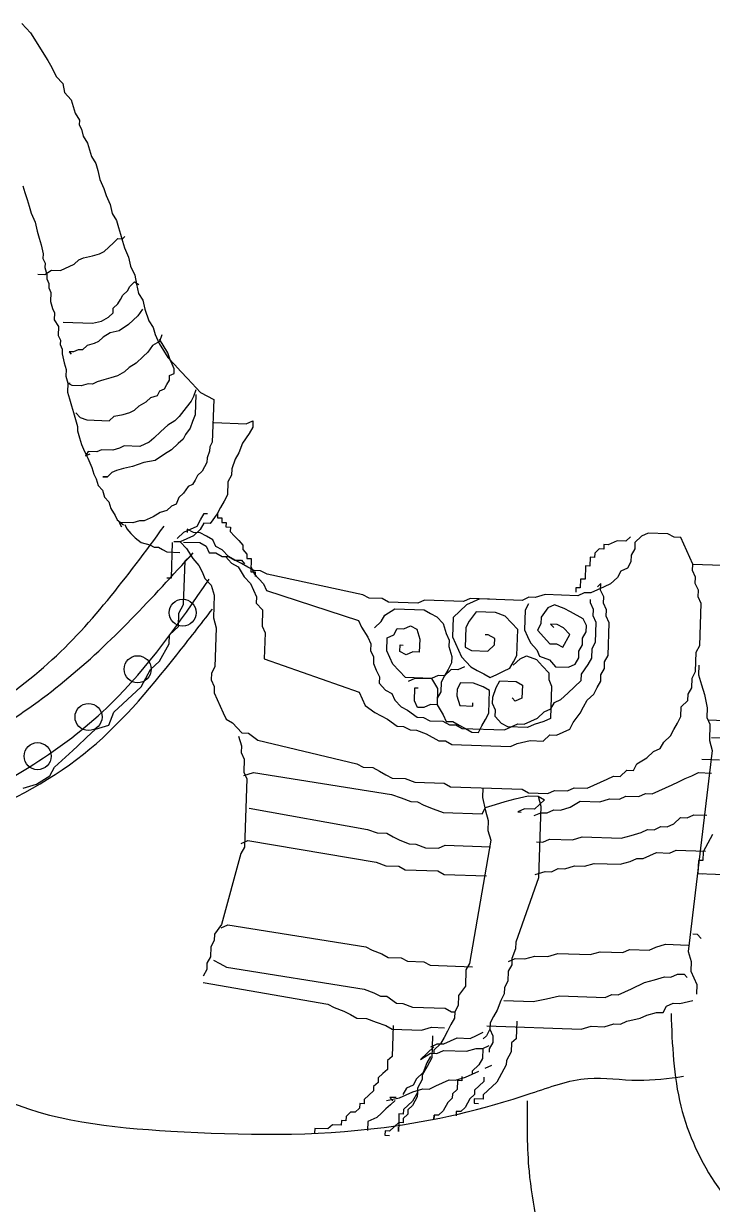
# Model space of a CAD drawing. Header units: millimetres. Extents: x 71641 to 191108, y -23091 to 29972.
# Drawn here: x 158778.3 to 158859.8, y -13162 to -13022.2 of the extents above; entities that cross this region are included whole.
import ezdxf

# ---------------------------------------------------------------- set-up
doc = ezdxf.new("R2010")
doc.units = ezdxf.units.MM

msp = doc.modelspace()

# ---------------------------------------------------------------- linework, layer by layer
at = {"color": 8}
for p, q in [((158778.07, -13022.23), (158778.58, -13022.78)), ((158778.58, -13022.78), (158779.1, -13023.33)), ((158779.1, -13023.33), (158781.12, -13026.6)), ((158781.12, -13026.6), (158781.62, -13027.42)), ((158781.62, -13027.42), (158782.12, -13028.5)), ((158782.12, -13028.5), (158782.89, -13029.33)), ((158782.89, -13029.33), (158783.11, -13030.4)), ((158783.11, -13030.4), (158783.89, -13031.23)), ((158783.89, -13031.23), (158784.12, -13032.03)), ((158784.12, -13032.03), (158784.36, -13032.84)), ((158784.36, -13032.84), (158784.87, -13033.66)), ((158784.87, -13033.66), (158784.85, -13034.19)), ((158784.85, -13034.19), (158785.1, -13034.73)), ((158785.1, -13034.73), (158785.33, -13035.54)), ((158785.33, -13035.54), (158785.84, -13036.36)), ((158785.84, -13036.36), (158786.08, -13037.17)), ((158786.08, -13037.17), (158786.31, -13037.97)), ((158786.31, -13037.97), (158786.82, -13038.79)), ((158786.82, -13038.79), (158787.06, -13039.6)), ((158787.06, -13039.6), (158787.29, -13040.67)), ((158787.29, -13040.67), (158787.78, -13041.75)), ((158778.19, -13041.42), (158778.43, -13042.22)), ((158778.43, -13042.22), (158778.67, -13043.03)), ((158787.78, -13041.75), (158788.02, -13042.56)), ((158788.02, -13042.56), (158788.51, -13043.65)), ((158778.67, -13043.03), (158778.91, -13043.84)), ((158778.91, -13043.84), (158779.15, -13044.65)), ((158788.51, -13043.65), (158788.74, -13044.72)), ((158779.15, -13044.65), (158779.64, -13045.73)), ((158788.74, -13044.72), (158789.25, -13045.54)), ((158779.64, -13045.73), (158779.87, -13046.8)), ((158789.25, -13045.54), (158789.49, -13046.34)), ((158789.49, -13046.34), (158789.72, -13047.15)), ((158779.87, -13046.8), (158780.11, -13047.61)), ((158780.11, -13047.61), (158780.35, -13048.42)), ((158787.79, -13049.21), (158788.89, -13048.19)), ((158788.89, -13048.19), (158789.44, -13047.67)), ((158789.44, -13047.67), (158789.97, -13047.69)), ((158789.72, -13047.15), (158789.96, -13047.96)), ((158789.96, -13047.96), (158790.2, -13048.77)), ((158789.97, -13047.69), (158790.25, -13047.44)), ((158780.35, -13048.42), (158780.58, -13049.49)), ((158780.58, -13049.49), (158780.56, -13050.03)), ((158786.43, -13049.7), (158787.24, -13049.46)), ((158787.24, -13049.46), (158787.79, -13049.21)), ((158790.2, -13048.77), (158790.7, -13049.85)), ((158780.56, -13050.03), (158780.81, -13050.57)), ((158780.81, -13050.57), (158780.79, -13051.1)), ((158782.64, -13051.43), (158784.27, -13050.69)), ((158784.27, -13050.69), (158784.82, -13050.18)), ((158784.82, -13050.18), (158785.36, -13049.93)), ((158785.36, -13049.93), (158786.43, -13049.7)), ((158790.7, -13049.85), (158790.92, -13050.92)), ((158790.92, -13050.92), (158791.42, -13052.01)), ((158779.96, -13051.87), (158780.76, -13051.9)), ((158780.76, -13051.9), (158781.58, -13051.39)), ((158780.79, -13051.1), (158781.02, -13051.91)), ((158781.02, -13051.91), (158781.01, -13052.44)), ((158781.58, -13051.39), (158782.64, -13051.43)), ((158791.42, -13052.01), (158791.65, -13053.08)), ((158781.01, -13052.44), (158781.25, -13052.98)), ((158781.25, -13052.98), (158781.24, -13053.51)), ((158781.24, -13053.51), (158781.48, -13054.05)), ((158790.55, -13053.84), (158790.84, -13053.32)), ((158790.84, -13053.32), (158791.39, -13052.8)), ((158791.39, -13052.8), (158791.91, -13053.09)), ((158791.65, -13053.08), (158791.88, -13054.15)), ((158781.48, -13054.05), (158781.45, -13055.12)), ((158781.45, -13055.12), (158781.68, -13055.93)), ((158789.43, -13055.4), (158789.72, -13054.88)), ((158789.72, -13054.88), (158790, -13054.35)), ((158790, -13054.35), (158790.55, -13053.84)), ((158791.88, -13054.15), (158792.38, -13054.97)), ((158792.38, -13054.97), (158792.61, -13056.04)), ((158781.68, -13055.93), (158781.93, -13056.47)), ((158781.93, -13056.47), (158781.9, -13057.27)), ((158788.31, -13056.96), (158788.86, -13056.45)), ((158788.86, -13056.45), (158788.88, -13055.91)), ((158788.88, -13055.91), (158789.43, -13055.4)), ((158792.34, -13056.04), (158791.78, -13056.81)), ((158792.61, -13056.04), (158793.1, -13057.39)), ((158781.9, -13057.27), (158782.41, -13058.08)), ((158782.96, -13057.57), (158786.42, -13057.69)), ((158786.42, -13057.69), (158787.49, -13057.46)), ((158787.49, -13057.46), (158788.31, -13056.96)), ((158790.68, -13057.84), (158789.59, -13058.6)), ((158791.78, -13056.81), (158790.68, -13057.84)), ((158793.1, -13057.39), (158793.6, -13058.21)), ((158782.41, -13058.08), (158782.37, -13059.15)), ((158782.37, -13059.15), (158782.62, -13059.69)), ((158787.7, -13059.34), (158787.14, -13059.85)), ((158788.51, -13058.83), (158787.7, -13059.34)), ((158789.59, -13058.6), (158788.51, -13058.83)), ((158793.6, -13058.21), (158793.84, -13059.02)), ((158793.84, -13059.02), (158794.33, -13060.1)), ((158794.64, -13059.05), (158794.34, -13059.84)), ((158782.62, -13059.69), (158782.6, -13060.22)), ((158782.6, -13060.22), (158782.85, -13060.76)), ((158782.85, -13060.76), (158782.83, -13061.3)), ((158785.79, -13060.33), (158785.24, -13060.85)), ((158786.6, -13060.1), (158785.79, -13060.33)), ((158787.14, -13059.85), (158786.6, -13060.1)), ((158793.53, -13060.34), (158792.96, -13061.12)), ((158794.34, -13059.84), (158793.53, -13060.34)), ((158794.33, -13060.1), (158794.84, -13060.92)), ((158795.36, -13061.2), (158794.35, -13059.57)), ((158782.83, -13061.3), (158783.06, -13062.37)), ((158784.17, -13061.08), (158783.64, -13061.06)), ((158783.64, -13061.06), (158783.89, -13061.33)), ((158784.71, -13060.83), (158784.17, -13061.08)), ((158785.24, -13060.85), (158784.71, -13060.83)), ((158792.41, -13061.63), (158791.59, -13062.4)), ((158792.96, -13061.12), (158792.41, -13061.63)), ((158794.84, -13060.92), (158795.34, -13061.74)), ((158795.34, -13061.74), (158796.11, -13062.56)), ((158795.6, -13062.01), (158795.36, -13061.2)), ((158795.85, -13062.55), (158795.6, -13062.01)), ((158783.06, -13062.37), (158783.29, -13063.18)), ((158783.29, -13063.18), (158783.27, -13063.97)), ((158790.22, -13063.42), (158789.4, -13063.92)), ((158790.77, -13062.91), (158790.22, -13063.42)), ((158791.59, -13062.4), (158790.77, -13062.91)), ((158796.09, -13063.09), (158795.85, -13062.55)), ((158796.08, -13063.63), (158796.09, -13063.09)), ((158796.11, -13062.56), (158796.88, -13063.39)), ((158796.88, -13063.39), (158797.65, -13064.21)), ((158783.27, -13063.97), (158783.5, -13064.78)), ((158783.5, -13064.78), (158783.47, -13065.85)), ((158784.03, -13065.07), (158783.5, -13064.78)), ((158783.5, -13064.78), (158783.77, -13064.79)), ((158785.9, -13064.87), (158785.09, -13065.1)), ((158786.43, -13064.89), (158785.9, -13064.87)), ((158786.98, -13064.64), (158786.43, -13064.89)), ((158787.78, -13064.4), (158786.98, -13064.64)), ((158788.59, -13064.16), (158787.78, -13064.4)), ((158789.4, -13063.92), (158788.59, -13064.16)), ((158794.95, -13065.45), (158795.23, -13064.93)), ((158795.23, -13064.93), (158795.52, -13064.41)), ((158795.52, -13064.41), (158795.53, -13063.87)), ((158795.53, -13063.87), (158796.08, -13063.63)), ((158797.65, -13064.21), (158798.17, -13064.77)), ((158798.17, -13064.77), (158798.68, -13065.32)), ((158783.47, -13065.85), (158783.71, -13066.65)), ((158785.09, -13065.1), (158784.03, -13065.07)), ((158793.31, -13066.46), (158794.12, -13066.22)), ((158794.12, -13066.22), (158794.4, -13065.7)), ((158794.4, -13065.7), (158794.95, -13065.45)), ((158798.67, -13065.58), (158798.38, -13066.37)), ((158798.65, -13066.12), (158798.57, -13068.51)), ((158798.68, -13065.32), (158799.2, -13065.87)), ((158799.2, -13065.87), (158800.77, -13066.72)), ((158783.71, -13066.65), (158783.94, -13067.46)), ((158783.94, -13067.46), (158784.18, -13068.27)), ((158791.39, -13067.99), (158791.94, -13067.48)), ((158791.94, -13067.48), (158792.76, -13066.97)), ((158792.76, -13066.97), (158793.31, -13066.46)), ((158797.53, -13067.67), (158796.7, -13068.71)), ((158798.09, -13066.89), (158797.53, -13067.67)), ((158798.38, -13066.37), (158798.09, -13066.89)), ((158800.77, -13066.72), (158800.59, -13071.78)), ((158784.18, -13068.27), (158784.42, -13069.08)), ((158784.42, -13069.08), (158784.66, -13069.89)), ((158784.45, -13068.28), (158784.96, -13068.83)), ((158784.96, -13068.83), (158785.75, -13069.12)), ((158785.75, -13069.12), (158788.41, -13069.22)), ((158788.41, -13069.22), (158788.97, -13068.7)), ((158788.97, -13068.7), (158790.04, -13068.48)), ((158790.04, -13068.48), (158790.85, -13068.24)), ((158790.85, -13068.24), (158791.39, -13067.99)), ((158796.7, -13068.71), (158796.15, -13069.22)), ((158798.57, -13068.51), (158798.28, -13069.3)), ((158784.66, -13069.89), (158784.64, -13070.42)), ((158784.64, -13070.42), (158784.88, -13071.23)), ((158794.5, -13070.5), (158793.67, -13071.27)), ((158795.33, -13069.73), (158794.5, -13070.5)), ((158796.15, -13069.22), (158795.33, -13069.73)), ((158797.98, -13070.09), (158797.42, -13070.87)), ((158798.28, -13069.3), (158797.98, -13070.09)), ((158800.78, -13069.44), (158804.63, -13069.58)), ((158804.63, -13069.58), (158805.42, -13069.22)), ((158805.39, -13069.99), (158804.98, -13070.75)), ((158805.42, -13069.22), (158805.39, -13069.99)), ((158784.88, -13071.23), (158785.12, -13072.03)), ((158793.12, -13071.78), (158792.04, -13072.28)), ((158793.67, -13071.27), (158793.12, -13071.78)), ((158796.58, -13071.9), (158795.76, -13072.67)), ((158797.14, -13071.39), (158796.58, -13071.9)), ((158797.42, -13070.87), (158797.14, -13071.39)), ((158800.59, -13071.78), (158800.3, -13072.3)), ((158804.17, -13071.88), (158803.74, -13073.02)), ((158804.98, -13070.75), (158804.17, -13071.88)), ((158785.12, -13072.03), (158785.36, -13072.57)), ((158785.36, -13072.57), (158785.61, -13073.12)), ((158785.89, -13072.86), (158785.6, -13073.38)), ((158785.6, -13073.38), (158786.14, -13073.13)), ((158785.61, -13073.12), (158785.86, -13073.66)), ((158786.95, -13072.9), (158785.89, -13072.86)), ((158787.49, -13072.65), (158786.95, -13072.9)), ((158788.82, -13072.7), (158787.49, -13072.65)), ((158789.63, -13072.46), (158788.82, -13072.7)), ((158790.18, -13072.21), (158789.63, -13072.46)), ((158792.04, -13072.28), (158790.18, -13072.21)), ((158794.94, -13073.18), (158793.85, -13073.94)), ((158795.76, -13072.67), (158794.94, -13073.18)), ((158800.28, -13072.83), (158799.99, -13073.62)), ((158800.3, -13072.3), (158800.28, -13072.83)), ((158803.74, -13073.02), (158803.33, -13073.77)), ((158785.86, -13073.66), (158786.11, -13074.2)), ((158786.11, -13074.2), (158786.35, -13074.74)), ((158791.16, -13074.64), (158790.08, -13074.87)), ((158792.51, -13074.16), (158791.16, -13074.64)), ((158793.85, -13073.94), (158792.51, -13074.16)), ((158799.69, -13074.68), (158799.4, -13075.2)), ((158799.97, -13074.15), (158799.69, -13074.68)), ((158799.99, -13073.62), (158799.97, -13074.15)), ((158803.33, -13073.77), (158802.9, -13074.91)), ((158786.35, -13074.74), (158786.59, -13075.55)), ((158786.59, -13075.55), (158786.84, -13076.09)), ((158786.84, -13076.09), (158787.08, -13076.9)), ((158788.18, -13075.87), (158787.65, -13075.85)), ((158787.65, -13075.85), (158788.18, -13075.87)), ((158788.73, -13075.36), (158788.18, -13075.87)), ((158789.27, -13075.11), (158788.73, -13075.36)), ((158790.08, -13074.87), (158789.27, -13075.11)), ((158798.85, -13075.71), (158798.56, -13076.24)), ((158799.4, -13075.2), (158798.85, -13075.71)), ((158802.87, -13075.68), (158802.46, -13076.44)), ((158802.9, -13074.91), (158802.87, -13075.68)), ((158787.08, -13076.9), (158787.59, -13077.45)), ((158787.59, -13077.45), (158787.83, -13078.26)), ((158797.74, -13077.01), (158797.18, -13077.79)), ((158798.28, -13076.76), (158797.74, -13077.01)), ((158798.56, -13076.24), (158798.28, -13076.76)), ((158802.46, -13076.44), (158802.41, -13077.98)), ((158787.83, -13078.26), (158788.34, -13078.81)), ((158788.34, -13078.81), (158788.58, -13079.61)), ((158796.63, -13078.3), (158796.33, -13079.09)), ((158797.18, -13077.79), (158796.63, -13078.3)), ((158802, -13078.74), (158801.58, -13079.49)), ((158802.41, -13077.98), (158802, -13078.74)), ((158788.58, -13079.61), (158789.09, -13080.43)), ((158794.43, -13080.09), (158793.61, -13080.59)), ((158795.24, -13079.85), (158794.43, -13080.09)), ((158795.79, -13079.34), (158795.24, -13079.85)), ((158796.33, -13079.09), (158795.79, -13079.34)), ((158799.22, -13080.95), (158799.63, -13080.19)), ((158799.63, -13080.19), (158800.02, -13080.21)), ((158801.17, -13080.25), (158800.36, -13081.38)), ((158801.58, -13079.49), (158801.17, -13080.25)), ((158801.24, -13080.2), (158801.22, -13080.72)), ((158789.09, -13080.43), (158789.33, -13080.97)), ((158789.33, -13080.97), (158790.11, -13081.53)), ((158791.19, -13081.3), (158789.59, -13081.25)), ((158789.59, -13081.25), (158789.84, -13081.79)), ((158790.24, -13081.51), (158790.47, -13082.03)), ((158792, -13081.07), (158791.19, -13081.3)), ((158792.53, -13081.09), (158792, -13081.07)), ((158793.61, -13080.59), (158792.53, -13081.09)), ((158798.02, -13082.06), (158798.81, -13081.71)), ((158798.81, -13081.71), (158799.22, -13080.95)), ((158799.59, -13081.35), (158799.18, -13082.1)), ((158800.36, -13081.38), (158799.59, -13081.35)), ((158801.22, -13080.72), (158801.74, -13080.73)), ((158801.74, -13080.73), (158801.72, -13081.25)), ((158801.72, -13081.25), (158802.24, -13081.27)), ((158802.24, -13081.27), (158802.22, -13081.79)), ((158790.47, -13082.03), (158790.97, -13082.55)), ((158790.97, -13082.55), (158791.46, -13083.08)), ((158791.46, -13083.08), (158792.2, -13083.62)), ((158796.44, -13083.16), (158797.24, -13082.42)), ((158797.24, -13082.42), (158798.02, -13082.06)), ((158798.38, -13082.85), (158797.6, -13083.21)), ((158797.64, -13082.05), (158797.62, -13082.44)), ((158798.39, -13082.46), (158797.64, -13082.05)), ((158799.18, -13082.1), (158798.38, -13082.85)), ((158799.16, -13082.49), (158798.39, -13082.46)), ((158799.92, -13082.9), (158799.16, -13082.49)), ((158800.68, -13083.31), (158799.92, -13082.9)), ((158802.22, -13081.79), (158802.74, -13081.81)), ((158802.74, -13081.81), (158802.72, -13082.33)), ((158802.72, -13082.33), (158803.23, -13082.87)), ((158803.23, -13082.87), (158803.73, -13083.41)), ((158850.12, -13082.96), (158849.58, -13083.46)), ((158851.43, -13082.88), (158850.64, -13083.63)), ((158852.22, -13082.53), (158851.43, -13082.88)), ((158854.53, -13082.61), (158852.22, -13082.53)), ((158855.29, -13083.02), (158854.53, -13082.61)), ((158856.06, -13083.05), (158855.29, -13083.02)), ((158856.41, -13083.83), (158856.06, -13083.05)), ((158792.2, -13083.62), (158793.21, -13083.91)), ((158793.21, -13083.91), (158793.71, -13084.18)), ((158793.71, -13084.18), (158794.22, -13084.2)), ((158794.22, -13084.2), (158794.72, -13084.47)), ((158794.72, -13084.47), (158795.22, -13084.74)), ((158795.76, -13087.81), (158795.9, -13083.65)), ((158796.81, -13083.56), (158796.04, -13083.54)), ((158797.6, -13083.21), (158796.81, -13083.56)), ((158796.81, -13083.56), (158797.56, -13084.36)), ((158797.2, -13083.58), (158799.12, -13083.64)), ((158797.56, -13084.36), (158798.29, -13085.54)), ((158799.12, -13083.64), (158799.88, -13084.06)), ((158799.88, -13084.06), (158800.24, -13084.84)), ((158801.04, -13084.1), (158800.68, -13083.31)), ((158801.79, -13084.51), (158801.04, -13084.1)), ((158802.54, -13085.31), (158801.79, -13084.51)), ((158803.73, -13083.41), (158804.23, -13083.95)), ((158804.23, -13083.95), (158804.21, -13084.47)), ((158804.21, -13084.47), (158804.71, -13085)), ((158846.42, -13084.39), (158845.88, -13084.89)), ((158846.94, -13084.41), (158846.42, -13084.39)), ((158846.96, -13083.89), (158846.94, -13084.41)), ((158847.48, -13083.91), (158846.96, -13083.89)), ((158848.54, -13083.42), (158847.48, -13083.91)), ((158849.58, -13083.46), (158848.54, -13083.42)), ((158850.61, -13084.4), (158850.2, -13085.15)), ((158850.64, -13083.63), (158850.61, -13084.4)), ((158856.77, -13084.61), (158856.41, -13083.83)), ((158795.22, -13084.74), (158796.75, -13084.8)), ((158797.21, -13090.99), (158797.39, -13085.79)), ((158797.39, -13085.79), (158797.93, -13085.29)), ((158798.29, -13085.54), (158799.03, -13086.34)), ((158800.24, -13084.84), (158801.01, -13084.87)), ((158801.01, -13084.87), (158801.77, -13085.28)), ((158801.77, -13085.28), (158802.54, -13085.31)), ((158802.15, -13085.29), (158802.89, -13086.09)), ((158802.54, -13085.31), (158803.29, -13085.72)), ((158803.29, -13085.72), (158802.54, -13085.31)), ((158803.29, -13085.72), (158804.06, -13085.74)), ((158804.05, -13086.13), (158803.29, -13085.72)), ((158804.06, -13085.74), (158804.43, -13086.14)), ((158804.71, -13085), (158804.69, -13085.52)), ((158804.69, -13085.52), (158805.22, -13085.54)), ((158805.22, -13085.54), (158805.16, -13087.1)), ((158845.34, -13085.39), (158845.31, -13086.43)), ((158845.86, -13085.41), (158845.34, -13085.39)), ((158845.88, -13084.89), (158845.86, -13085.41)), ((158850.2, -13085.15), (158850.17, -13085.92)), ((158857.13, -13085.4), (158856.77, -13084.61)), ((158857.49, -13086.18), (158857.13, -13085.4)), ((158799.03, -13086.34), (158799.39, -13087.12)), ((158799.39, -13087.12), (158799.74, -13087.91)), ((158802.89, -13086.09), (158803.65, -13086.5)), ((158803.65, -13086.5), (158804.38, -13087.68)), ((158804.81, -13086.54), (158804.05, -13086.13)), ((158805.56, -13086.95), (158804.81, -13086.54)), ((158805.16, -13087.1), (158805.68, -13087.12)), ((158805.19, -13086.56), (158805.55, -13087.34)), ((158806.33, -13086.98), (158805.56, -13086.95)), ((158805.68, -13087.12), (158805.66, -13087.64)), ((158807.09, -13087.39), (158806.33, -13086.98)), ((158844.79, -13086.41), (158844.73, -13087.98)), ((158845.31, -13086.43), (158844.79, -13086.41)), ((158848.97, -13087.04), (158848.56, -13087.79)), ((158849.76, -13086.68), (158848.97, -13087.04)), ((158850.17, -13085.92), (158849.76, -13086.68)), ((158857.46, -13086.95), (158857.49, -13086.18)), ((158857.82, -13087.73), (158857.46, -13086.95)), ((158857.49, -13086.18), (158860.96, -13086.3)), ((158795.24, -13087.8), (158795.76, -13087.81)), ((158799.74, -13087.91), (158800.49, -13088.7)), ((158800.49, -13088.7), (158800.83, -13089.87)), ((158804.38, -13087.68), (158805.12, -13088.48)), ((158805.12, -13088.48), (158805.48, -13089.26)), ((158805.55, -13087.34), (158806.66, -13088.53)), ((158806.66, -13088.53), (158807.02, -13089.32)), ((158818.41, -13089.82), (158807.09, -13087.39)), ((158844.21, -13087.96), (158844.17, -13089)), ((158844.73, -13087.98), (158844.21, -13087.96)), ((158846.61, -13088.5), (158846.21, -13088.87)), ((158846.58, -13089.27), (158846.61, -13088.5)), ((158847.76, -13088.54), (158846.98, -13088.89)), ((158848.56, -13087.79), (158847.76, -13088.54)), ((158857.79, -13088.5), (158857.82, -13087.73)), ((158858.15, -13089.29), (158857.79, -13088.5)), ((158800.83, -13089.87), (158800.74, -13092.56)), ((158805.48, -13089.26), (158805.84, -13090.05)), ((158805.84, -13090.05), (158805.81, -13090.82)), ((158807.02, -13089.32), (158817.92, -13092.88)), ((158819.17, -13090.23), (158818.41, -13089.82)), ((158840.01, -13089.8), (158838.84, -13090.15)), ((158843.86, -13089.94), (158840.01, -13089.8)), ((158843.65, -13088.98), (158843.64, -13089.5)), ((158844.17, -13089), (158843.65, -13088.98)), ((158844.64, -13089.58), (158843.86, -13089.94)), ((158845.41, -13089.61), (158844.64, -13089.58)), ((158846.2, -13089.25), (158845.41, -13089.61)), ((158846.98, -13088.89), (158846.2, -13089.25)), ((158846.94, -13090.05), (158846.58, -13089.27)), ((158846.91, -13090.82), (158846.94, -13090.05)), ((158858.12, -13090.06), (158858.15, -13089.29)), ((158858.48, -13090.84), (158858.12, -13090.06)), ((158796.65, -13092.01), (158797.21, -13090.99)), ((158805.81, -13090.82), (158806.56, -13091.61)), ((158820.71, -13090.28), (158819.17, -13090.23)), ((158821.46, -13090.69), (158820.71, -13090.28)), ((158821.03, -13092.22), (158822.21, -13091.49)), ((158824.93, -13090.82), (158821.46, -13090.69)), ((158822.21, -13091.49), (158825.67, -13091.61)), ((158825.72, -13090.46), (158824.93, -13090.82)), ((158830.34, -13090.62), (158825.72, -13090.46)), ((158830.71, -13091.02), (158829.11, -13092.5)), ((158831.12, -13090.26), (158830.34, -13090.62)), ((158831.49, -13090.66), (158830.71, -13091.02)), ((158837.28, -13090.48), (158831.12, -13090.26)), ((158832.28, -13090.3), (158831.49, -13090.66)), ((158833.43, -13090.34), (158832.28, -13090.3)), ((158838.07, -13090.12), (158837.28, -13090.48)), ((158838.04, -13090.89), (158837.63, -13091.65)), ((158838.84, -13090.15), (158838.07, -13090.12)), ((158840.34, -13091.36), (158839.53, -13092.49)), ((158841.12, -13091), (158840.34, -13091.36)), ((158842.26, -13091.43), (158841.12, -13091)), ((158843.02, -13091.84), (158842.26, -13091.43)), ((158845.37, -13090.76), (158845.39, -13090.38)), ((158845.73, -13091.55), (158845.37, -13090.76)), ((158847.27, -13091.6), (158846.91, -13090.82)), ((158858.31, -13095.84), (158858.48, -13090.84)), ((158796.6, -13093.57), (158796.65, -13092.01)), ((158800.74, -13092.56), (158801.08, -13093.73)), ((158806.56, -13091.61), (158806.49, -13093.54)), ((158817.92, -13092.88), (158818.28, -13093.66)), ((158820.61, -13092.98), (158821.03, -13092.22)), ((158825.67, -13091.61), (158826.43, -13092.02)), ((158826.43, -13092.02), (158827.19, -13092.44)), ((158827.19, -13092.44), (158827.93, -13093.23)), ((158829.11, -13092.5), (158829.03, -13094.81)), ((158831.84, -13091.83), (158831.03, -13092.96)), ((158834.15, -13091.91), (158831.84, -13091.83)), ((158835.29, -13092.34), (158834.15, -13091.91)), ((158836.78, -13093.93), (158835.29, -13092.34)), ((158837.63, -13091.65), (158837.55, -13093.96)), ((158839.53, -13092.49), (158839.5, -13093.26)), ((158844.53, -13092.66), (158843.02, -13091.84)), ((158844.89, -13093.45), (158844.53, -13092.66)), ((158845.7, -13092.32), (158845.73, -13091.55)), ((158846.06, -13093.1), (158845.7, -13092.32)), ((158847.24, -13092.37), (158847.27, -13091.6)), ((158847.6, -13093.16), (158847.24, -13092.37)), ((158795.52, -13094.57), (158796.6, -13093.57)), ((158801.08, -13093.73), (158800.92, -13098.35)), ((158806.49, -13093.54), (158806.85, -13094.32)), ((158818.28, -13093.66), (158819, -13094.85)), ((158819.82, -13093.72), (158820.61, -13092.98)), ((158822.1, -13094.57), (158822.51, -13093.81)), ((158822.51, -13093.81), (158823.28, -13093.84)), ((158823.28, -13093.84), (158824.07, -13093.48)), ((158824.07, -13093.48), (158824.82, -13093.89)), ((158824.82, -13093.89), (158825.17, -13095.06)), ((158827.93, -13093.23), (158828.28, -13094.4)), ((158830.61, -13093.71), (158830.53, -13096.02)), ((158831.03, -13092.96), (158830.61, -13093.71)), ((158836.67, -13097.01), (158836.78, -13093.93)), ((158837.55, -13093.96), (158837.91, -13094.74)), ((158839.5, -13093.26), (158839.09, -13094.01)), ((158839.09, -13094.01), (158840.57, -13095.61)), ((158841.43, -13093.32), (158840.66, -13093.3)), ((158840.66, -13093.3), (158841.03, -13093.69)), ((158842.18, -13093.74), (158841.43, -13093.32)), ((158842.93, -13094.53), (158842.18, -13093.74)), ((158844.45, -13094.97), (158844.87, -13094.22)), ((158844.87, -13094.22), (158844.89, -13093.45)), ((158845.98, -13095.41), (158846.06, -13093.1)), ((158847.47, -13097), (158847.6, -13093.16)), ((158794.37, -13097.66), (158795.48, -13095.61)), ((158795.48, -13095.61), (158795.52, -13094.57)), ((158806.85, -13094.32), (158806.74, -13097.4)), ((158819, -13094.85), (158819.36, -13095.63)), ((158819.36, -13095.63), (158819.34, -13096.4)), ((158821.26, -13096.47), (158821.32, -13094.93)), ((158821.32, -13094.93), (158822.1, -13094.57)), ((158825.17, -13095.06), (158825.11, -13096.6)), ((158828.28, -13094.4), (158828.63, -13095.19)), ((158828.63, -13095.19), (158828.61, -13095.96)), ((158829.03, -13094.81), (158829.39, -13095.6)), ((158829.39, -13095.6), (158830.11, -13097.16)), ((158833.28, -13094.58), (158832.9, -13094.56)), ((158834.04, -13094.99), (158833.28, -13094.58)), ((158834.01, -13095.76), (158834.04, -13094.99)), ((158837.91, -13094.74), (158838.26, -13095.52)), ((158838.26, -13095.52), (158839.01, -13096.32)), ((158840.57, -13095.61), (158841.34, -13095.63)), ((158841.34, -13095.63), (158842.1, -13096.04)), ((158842.1, -13096.04), (158842.93, -13094.53)), ((158844.43, -13095.74), (158844.45, -13094.97)), ((158845.57, -13096.17), (158845.98, -13095.41)), ((158819.34, -13096.4), (158819.69, -13097.18)), ((158821.62, -13097.25), (158821.26, -13096.47)), ((158822.8, -13096.52), (158822.83, -13095.75)), ((158823.56, -13096.93), (158822.8, -13096.52)), ((158822.83, -13095.75), (158823.21, -13095.77)), ((158824.34, -13096.58), (158823.56, -13096.93)), ((158825.11, -13096.6), (158824.34, -13096.58)), ((158828.61, -13095.96), (158828.95, -13097.12)), ((158830.53, -13096.02), (158831.29, -13096.43)), ((158831.29, -13096.43), (158833.22, -13096.5)), ((158833.22, -13096.5), (158834.01, -13095.76)), ((158836.26, -13097.77), (158836.67, -13097.01)), ((158837.04, -13097.41), (158837.82, -13097.05)), ((158837.82, -13097.05), (158838.97, -13097.48)), ((158839.01, -13096.32), (158839.36, -13097.1)), ((158843.99, -13097.27), (158844.01, -13096.5)), ((158844.01, -13096.5), (158844.43, -13095.74)), ((158845.53, -13097.32), (158845.57, -13096.17)), ((158847.05, -13097.76), (158847.47, -13097)), ((158857.81, -13098.91), (158857.89, -13096.6)), ((158857.89, -13096.6), (158858.31, -13095.84)), ((158793.29, -13098.66), (158794.37, -13097.66)), ((158800.92, -13098.35), (158800.51, -13099.11)), ((158806.74, -13097.4), (158818, -13101.36)), ((158819.69, -13097.18), (158819.67, -13097.95)), ((158819.67, -13097.95), (158820.02, -13098.74)), ((158821.98, -13098.03), (158821.62, -13097.25)), ((158822.72, -13098.83), (158821.98, -13098.03)), ((158828.92, -13097.89), (158828.51, -13098.65)), ((158828.95, -13097.12), (158828.92, -13097.89)), ((158830.45, -13098.33), (158829.67, -13098.69)), ((158830.11, -13097.16), (158831.22, -13098.36)), ((158831.22, -13098.36), (158831.98, -13098.77)), ((158835.84, -13098.52), (158836.26, -13097.77)), ((158836.24, -13098.15), (158837.04, -13097.41)), ((158838.97, -13097.48), (158839.71, -13098.27)), ((158839.36, -13097.1), (158840.51, -13097.53)), ((158839.71, -13098.27), (158840.45, -13099.07)), ((158840.51, -13097.53), (158841.25, -13098.33)), ((158841.25, -13098.33), (158842.79, -13098.38)), ((158842.79, -13098.38), (158843.57, -13098.02)), ((158843.57, -13098.02), (158843.99, -13097.27)), ((158844.3, -13099.21), (158845.12, -13098.08)), ((158845.12, -13098.08), (158845.53, -13097.32)), ((158847.03, -13098.53), (158847.05, -13097.76)), ((158858.22, -13098.15), (158858.18, -13099.31)), ((158792.18, -13100.71), (158792.73, -13099.68)), ((158792.73, -13099.68), (158793.29, -13098.66)), ((158800.51, -13099.11), (158800.48, -13099.88)), ((158800.48, -13099.88), (158800.84, -13100.66)), ((158820.02, -13098.74), (158820.38, -13099.52)), ((158820.38, -13099.52), (158820.36, -13100.29)), ((158823.46, -13099.63), (158822.72, -13098.83)), ((158826.55, -13099.74), (158823.46, -13099.63)), ((158823.84, -13100.03), (158824.62, -13099.67)), ((158824.62, -13099.67), (158826.55, -13099.74)), ((158827.33, -13099.38), (158826.55, -13099.74)), ((158826.55, -13099.74), (158827.28, -13100.92)), ((158828.1, -13099.41), (158827.33, -13099.38)), ((158828.1, -13099.41), (158827.69, -13100.16)), ((158828.51, -13098.65), (158828.1, -13099.41)), ((158828.9, -13098.66), (158828.1, -13099.41)), ((158829.67, -13098.69), (158828.9, -13098.66)), ((158831.98, -13098.77), (158832.74, -13099.18)), ((158832.74, -13099.18), (158833.49, -13099.6)), ((158833.49, -13099.6), (158834.28, -13099.24)), ((158834.28, -13099.24), (158835.06, -13098.88)), ((158835.06, -13098.88), (158835.84, -13098.52)), ((158840.45, -13099.07), (158840.43, -13099.84)), ((158840.43, -13099.84), (158840.78, -13100.62)), ((158844.28, -13099.97), (158844.3, -13099.21)), ((158846.59, -13100.06), (158846.62, -13099.29)), ((158846.62, -13099.29), (158847.03, -13098.53)), ((158857.36, -13100.82), (158857.4, -13099.67)), ((158857.4, -13099.67), (158857.81, -13098.91)), ((158858.18, -13099.31), (158858.53, -13100.48)), ((158790.02, -13102.71), (158792.18, -13100.71)), ((158800.84, -13100.66), (158800.81, -13101.43)), ((158820.36, -13100.29), (158821.1, -13101.09)), ((158821.1, -13101.09), (158821.86, -13101.5)), ((158824.53, -13102.36), (158824.58, -13100.82)), ((158824.58, -13100.82), (158824.96, -13100.84)), ((158827.28, -13100.92), (158827.21, -13102.84)), ((158827.69, -13100.16), (158827.65, -13101.32)), ((158829.59, -13101), (158829.56, -13101.77)), ((158830, -13100.24), (158829.59, -13101)), ((158831.54, -13100.3), (158830, -13100.24)), ((158832.68, -13100.72), (158831.54, -13100.3)), ((158833.44, -13101.13), (158832.68, -13100.72)), ((158833.34, -13103.83), (158833.44, -13101.13)), ((158833.8, -13101.92), (158834.22, -13100.78)), ((158834.22, -13100.78), (158834.63, -13100.02)), ((158834.63, -13100.02), (158836.56, -13100.09)), ((158836.56, -13100.09), (158837.32, -13100.5)), ((158837.32, -13100.5), (158837.26, -13102.04)), ((158840.78, -13100.62), (158840.65, -13104.47)), ((158842.68, -13101.46), (158844.28, -13099.97)), ((158845.76, -13101.57), (158846.18, -13100.81)), ((158846.18, -13100.81), (158846.59, -13100.06)), ((158856.95, -13101.58), (158857.36, -13100.82)), ((158858.53, -13100.48), (158858.87, -13101.64)), ((158800.81, -13101.43), (158801.17, -13102.21)), ((158801.17, -13102.21), (158801.89, -13103.78)), ((158818, -13101.36), (158818.36, -13102.15)), ((158818.36, -13102.15), (158818.72, -13102.93)), ((158821.86, -13101.5), (158822.21, -13102.28)), ((158822.21, -13102.28), (158822.96, -13103.08)), ((158824.88, -13103.15), (158824.53, -13102.36)), ((158827.23, -13102.07), (158827.21, -13102.84)), ((158827.65, -13101.32), (158827.23, -13102.07)), ((158829.56, -13101.77), (158829.9, -13102.94)), ((158831.44, -13102.99), (158831.46, -13102.61)), ((158833.77, -13102.69), (158833.8, -13101.92)), ((158836.48, -13102.4), (158836.11, -13102)), ((158837.26, -13102.04), (158836.48, -13102.4)), ((158840.69, -13103.32), (158841.1, -13102.56)), ((158841.1, -13102.56), (158841.88, -13102.2)), ((158841.88, -13102.2), (158842.68, -13101.46)), ((158844.55, -13103.07), (158844.97, -13102.31)), ((158844.97, -13102.31), (158845.76, -13101.57)), ((158856.12, -13103.09), (158856.92, -13102.35)), ((158856.92, -13102.35), (158856.95, -13101.58)), ((158858.87, -13101.64), (158859.2, -13103.2)), ((158788.37, -13105.26), (158788.94, -13103.72)), ((158788.94, -13103.72), (158790.02, -13102.71)), ((158801.89, -13103.78), (158802.24, -13104.56)), ((158818.72, -13102.93), (158819.85, -13103.74)), ((158819.85, -13103.74), (158820.61, -13104.15)), ((158822.96, -13103.08), (158823.71, -13103.49)), ((158823.71, -13103.49), (158824.84, -13104.3)), ((158825.65, -13103.17), (158824.88, -13103.15)), ((158826.44, -13102.82), (158825.65, -13103.17)), ((158827.21, -13102.84), (158826.44, -13102.82)), ((158827.21, -13102.84), (158827.94, -13104.02)), ((158827.94, -13104.02), (158828.3, -13104.81)), ((158829.9, -13102.94), (158831.44, -13102.99)), ((158832.93, -13104.59), (158833.34, -13103.83)), ((158834.13, -13103.47), (158833.77, -13102.69)), ((158834.1, -13104.24), (158834.13, -13103.47)), ((158839.11, -13104.42), (158839.9, -13103.67)), ((158839.9, -13103.67), (158840.69, -13103.32)), ((158843.33, -13104.95), (158844.14, -13103.82)), ((158844.14, -13103.82), (158844.55, -13103.07)), ((158856.08, -13104.24), (158856.12, -13103.09)), ((158859.2, -13103.2), (158859.16, -13104.35)), ((158786.79, -13105.72), (158788.37, -13105.26)), ((158802.24, -13104.56), (158803, -13104.98)), ((158803, -13104.98), (158804.12, -13106.17)), ((158820.61, -13104.15), (158821.36, -13104.56)), ((158821.36, -13104.56), (158822.49, -13105.37)), ((158822.49, -13105.37), (158823.26, -13105.4)), ((158823.26, -13105.4), (158824.02, -13105.81)), ((158824.84, -13104.3), (158825.61, -13104.33)), ((158825.61, -13104.33), (158826.37, -13104.74)), ((158826.37, -13104.74), (158827.91, -13104.79)), ((158827.91, -13104.79), (158828.67, -13105.21)), ((158828.3, -13104.81), (158829.07, -13104.83)), ((158828.67, -13105.21), (158829.44, -13105.23)), ((158829.07, -13104.83), (158829.82, -13105.25)), ((158829.44, -13105.23), (158830.19, -13105.65)), ((158829.82, -13105.25), (158830.58, -13105.66)), ((158832.11, -13106.1), (158832.52, -13105.34)), ((158832.52, -13105.34), (158832.93, -13104.59)), ((158834.84, -13105.04), (158834.1, -13104.24)), ((158835.6, -13105.45), (158834.84, -13105.04)), ((158835.2, -13105.82), (158835.99, -13105.46)), ((158837.91, -13105.53), (158835.6, -13105.45)), ((158835.99, -13105.46), (158836.77, -13105.11)), ((158836.77, -13105.11), (158837.54, -13105.13)), ((158837.54, -13105.13), (158838.32, -13104.78)), ((158838.7, -13105.17), (158837.91, -13105.53)), ((158838.32, -13104.78), (158839.11, -13104.42)), ((158839.86, -13104.83), (158838.7, -13105.17)), ((158840.65, -13104.47), (158839.86, -13104.83)), ((158842.92, -13105.71), (158843.33, -13104.95)), ((158855.26, -13105.76), (158855.67, -13105)), ((158855.67, -13105), (158856.08, -13104.24)), ((158859.16, -13104.35), (158859.52, -13105.14)), ((158859.26, -13104.63), (158861.34, -13104.7)), ((158859.52, -13105.14), (158859.45, -13107.06)), ((158784.63, -13107.73), (158785.71, -13106.73)), ((158785.71, -13106.73), (158786.79, -13105.72)), ((158803.72, -13106.54), (158804.06, -13107.71)), ((158804.12, -13106.17), (158804.89, -13106.2)), ((158804.89, -13106.2), (158806.01, -13107.01)), ((158824.02, -13105.81), (158824.79, -13105.84)), ((158824.79, -13105.84), (158825.93, -13106.27)), ((158825.93, -13106.27), (158827.44, -13107.09)), ((158830.19, -13105.65), (158835.2, -13105.82)), ((158830.58, -13105.66), (158831.34, -13106.07)), ((158831.34, -13106.07), (158832.11, -13106.1)), ((158839.78, -13107.14), (158840.58, -13106.4)), ((158840.58, -13106.4), (158841.35, -13106.42)), ((158841.35, -13106.42), (158842.13, -13106.07)), ((158842.13, -13106.07), (158842.92, -13105.71)), ((158854.05, -13107.26), (158854.85, -13106.51)), ((158854.85, -13106.51), (158855.26, -13105.76)), ((158859.7, -13106.73), (158862.83, -13106.84)), ((158781.94, -13110.24), (158784.09, -13108.23)), ((158784.09, -13108.23), (158784.63, -13107.73)), ((158804.06, -13107.71), (158804.03, -13108.48)), ((158806.01, -13107.01), (158817.71, -13109.83)), ((158827.44, -13107.09), (158828.21, -13107.12)), ((158828.21, -13107.12), (158828.97, -13107.53)), ((158828.97, -13107.53), (158835.9, -13107.77)), ((158835.9, -13107.77), (158836.69, -13107.42)), ((158836.69, -13107.42), (158838.24, -13107.08)), ((158838.24, -13107.08), (158839.78, -13107.14)), ((158852.85, -13108.37), (158853.64, -13108.01)), ((158853.64, -13108.01), (158854.05, -13107.26)), ((158859.8, -13108.23), (158856.93, -13132.05)), ((158859.45, -13107.06), (158859.8, -13108.23)), ((158804.03, -13108.48), (158804.39, -13109.26)), ((158804.39, -13109.26), (158804.34, -13110.8)), ((158850.87, -13109.84), (158852.05, -13109.11)), ((158852.05, -13109.11), (158852.85, -13108.37)), ((158858.57, -13109.29), (158860.65, -13109.36)), ((158781.38, -13111.26), (158781.94, -13110.24)), ((158804.32, -13111.19), (158805.49, -13110.84)), ((158804.34, -13110.8), (158804.7, -13111.59)), ((158805.49, -13110.84), (158821.82, -13113.44)), ((158817.71, -13109.83), (158818.46, -13110.24)), ((158818.46, -13110.24), (158819.62, -13110.28)), ((158819.62, -13110.28), (158820.38, -13110.69)), ((158820.38, -13110.69), (158821.13, -13111.11)), ((158848.89, -13111.31), (158849.69, -13110.57)), ((158849.69, -13110.57), (158850.46, -13110.6)), ((158850.46, -13110.6), (158850.87, -13109.84)), ((158857.38, -13111.23), (158858.16, -13110.87)), ((158858.16, -13110.87), (158859.7, -13110.92)), ((158778.21, -13112.71), (158779.79, -13112.25)), ((158779.79, -13112.25), (158781.38, -13111.26)), ((158804.7, -13111.59), (158804.41, -13119.67)), ((158821.13, -13111.11), (158821.89, -13111.52)), ((158821.89, -13111.52), (158823.43, -13111.57)), ((158823.43, -13111.57), (158824.57, -13112)), ((158824.57, -13112), (158828.04, -13112.12)), ((158828.04, -13112.12), (158828.79, -13112.53)), ((158844.99, -13112.72), (158846.55, -13112)), ((158846.55, -13112), (158847.34, -13111.64)), ((158847.34, -13111.64), (158848.12, -13111.29)), ((158848.12, -13111.29), (158848.89, -13111.31)), ((158854.24, -13112.66), (158855.03, -13112.3)), ((158855.03, -13112.3), (158855.81, -13111.94)), ((158855.81, -13111.94), (158856.59, -13111.58)), ((158856.59, -13111.58), (158857.38, -13111.23)), ((158821.82, -13113.44), (158822.96, -13113.87)), ((158828.79, -13112.53), (158837.27, -13112.83)), ((158832.65, -13112.67), (158832.61, -13113.82)), ((158832.61, -13113.82), (158832.94, -13115.38)), ((158836.46, -13113.96), (158838.01, -13113.63)), ((158837.27, -13112.83), (158838.03, -13113.24)), ((158838.01, -13113.63), (158839.17, -13113.67)), ((158838.03, -13113.24), (158840.34, -13113.32)), ((158839.17, -13113.67), (158839.51, -13114.84)), ((158839.17, -13113.67), (158839.92, -13114.08)), ((158840.34, -13113.32), (158841.12, -13112.97)), ((158841.12, -13112.97), (158842.66, -13113.02)), ((158842.66, -13113.02), (158843.44, -13112.66)), ((158843.44, -13112.66), (158844.99, -13112.72)), ((158848.8, -13114.01), (158849.58, -13113.65)), ((158849.58, -13113.65), (158851.12, -13113.7)), ((158851.12, -13113.7), (158851.91, -13113.35)), ((158851.91, -13113.35), (158852.68, -13113.37)), ((158852.68, -13113.37), (158853.46, -13113.02)), ((158853.46, -13113.02), (158854.24, -13112.66)), ((158804.96, -13115.07), (158818.98, -13117.58)), ((158822.96, -13113.87), (158824.11, -13114.29)), ((158824.11, -13114.29), (158824.88, -13114.32)), ((158824.88, -13114.32), (158825.63, -13114.73)), ((158825.63, -13114.73), (158826.77, -13115.16)), ((158826.77, -13115.16), (158827.92, -13115.58)), ((158832.54, -13115.75), (158832.95, -13114.99)), ((158832.95, -13114.99), (158834.12, -13114.65)), ((158834.12, -13114.65), (158835.29, -13114.3)), ((158835.29, -13114.3), (158836.46, -13113.96)), ((158837.57, -13115.15), (158836.79, -13115.51)), ((158838.73, -13115.19), (158837.57, -13115.15)), ((158839.92, -13114.08), (158838.73, -13115.19)), ((158839.51, -13114.84), (158839.21, -13123.3)), ((158841.81, -13115.3), (158842.98, -13114.96)), ((158842.98, -13114.96), (158844.16, -13114.23)), ((158844.16, -13114.23), (158846.47, -13114.31)), ((158846.47, -13114.31), (158847.64, -13113.97)), ((158847.64, -13113.97), (158848.8, -13114.01)), ((158827.92, -13115.58), (158832.54, -13115.75)), ((158832.94, -13115.38), (158833.28, -13116.54)), ((158833.28, -13116.54), (158833.24, -13117.7)), ((158836.79, -13115.51), (158837.17, -13115.53)), ((158838.7, -13115.96), (158839.48, -13115.61)), ((158839.48, -13115.61), (158840.26, -13115.63)), ((158840.26, -13115.63), (158841.04, -13115.28)), ((158841.04, -13115.28), (158841.81, -13115.3)), ((158855.25, -13116.93), (158856.05, -13116.19)), ((158856.05, -13116.19), (158856.82, -13116.22)), ((158856.82, -13116.22), (158857.6, -13115.86)), ((158857.6, -13115.86), (158859.14, -13115.91)), ((158818.98, -13117.58), (158820.12, -13118.01)), ((158820.12, -13118.01), (158821.27, -13118.05)), ((158821.27, -13118.05), (158822.03, -13118.46)), ((158833.24, -13117.7), (158833.59, -13118.87)), ((158850.19, -13118.3), (158851.36, -13117.95)), ((158851.36, -13117.95), (158852.14, -13117.59)), ((158852.14, -13117.59), (158852.91, -13117.62)), ((158852.91, -13117.62), (158853.7, -13117.26)), ((158853.7, -13117.26), (158854.47, -13117.29)), ((158854.47, -13117.29), (158855.25, -13116.93)), ((158804.04, -13119.27), (158804.82, -13118.91)), ((158804.82, -13118.91), (158820, -13121.47)), ((158822.03, -13118.46), (158822.79, -13118.87)), ((158822.79, -13118.87), (158823.93, -13119.3)), ((158823.93, -13119.3), (158824.7, -13119.33)), ((158824.7, -13119.33), (158825.84, -13119.75)), ((158827.38, -13119.81), (158828.17, -13119.45)), ((158828.17, -13119.45), (158833.56, -13119.64)), ((158833.59, -13118.87), (158831.05, -13133.45)), ((158838.98, -13119.06), (158839.75, -13119.08)), ((158839.75, -13119.08), (158840.53, -13118.73)), ((158840.53, -13118.73), (158843.23, -13118.82)), ((158843.23, -13118.82), (158844.4, -13118.48)), ((158844.4, -13118.48), (158849.02, -13118.64)), ((158849.02, -13118.64), (158850.19, -13118.3)), ((158859.82, -13118.19), (158858.71, -13120.23)), ((158804, -13120.43), (158801.68, -13128.85)), ((158804.41, -13119.67), (158804, -13120.43)), ((158825.84, -13119.75), (158827.38, -13119.81)), ((158851.63, -13121.04), (158852.42, -13120.69)), ((158852.42, -13120.69), (158853.2, -13120.33)), ((158853.2, -13120.33), (158854.74, -13120.38)), ((158854.74, -13120.38), (158855.53, -13120.03)), ((158855.53, -13120.03), (158858.99, -13120.15)), ((158858.71, -13120.23), (158858.67, -13121.27)), ((158820, -13121.47), (158821.14, -13121.9)), ((158821.14, -13121.9), (158822.68, -13121.95)), ((158822.68, -13121.95), (158823.44, -13122.36)), ((158840.78, -13122.59), (158841.57, -13122.23)), ((158841.57, -13122.23), (158842.34, -13122.26)), ((158842.34, -13122.26), (158843.5, -13121.91)), ((158843.5, -13121.91), (158844.66, -13121.95)), ((158844.66, -13121.95), (158845.83, -13121.61)), ((158845.83, -13121.61), (158848.91, -13121.72)), ((158848.91, -13121.72), (158850.08, -13121.37)), ((158850.08, -13121.37), (158850.86, -13121.02)), ((158850.86, -13121.02), (158851.63, -13121.04)), ((158858.15, -13121.25), (158858.1, -13122.81)), ((158858.67, -13121.27), (158858.15, -13121.25)), ((158823.44, -13122.36), (158827.29, -13122.5)), ((158827.29, -13122.5), (158828.04, -13122.91)), ((158828.04, -13122.91), (158833.05, -13123.09)), ((158839.21, -13123.3), (158836.53, -13130.94)), ((158838.84, -13122.91), (158840.01, -13122.56)), ((158840.01, -13122.56), (158840.78, -13122.59)), ((158858.1, -13122.81), (158858.62, -13122.83)), ((158858.1, -13122.81), (158862.26, -13122.96)), ((158801.68, -13128.85), (158800.87, -13129.98)), ((158801.66, -13129.24), (158802.45, -13128.88)), ((158802.45, -13128.88), (158818.78, -13131.48)), ((158800.87, -13129.98), (158800.84, -13130.75)), ((158857.49, -13129.96), (158857.99, -13129.97)), ((158857.99, -13129.97), (158858.48, -13130.5)), ((158800.43, -13131.5), (158800.39, -13132.66)), ((158800.84, -13130.75), (158800.43, -13131.5)), ((158818.78, -13131.48), (158819.53, -13131.89)), ((158819.53, -13131.89), (158820.67, -13132.31)), ((158836.51, -13131.71), (158836.08, -13132.86)), ((158836.53, -13130.94), (158836.51, -13131.71)), ((158849.22, -13132.16), (158850, -13131.8)), ((158850, -13131.8), (158852.31, -13131.89)), ((158852.31, -13131.89), (158853.1, -13131.53)), ((158853.1, -13131.53), (158854.27, -13131.18)), ((158854.27, -13131.18), (158856.96, -13131.28)), ((158799.97, -13133.41), (158799.95, -13134.18)), ((158800.39, -13132.66), (158799.97, -13133.41)), ((158800.76, -13133.06), (158801.51, -13133.47)), ((158820.67, -13132.31), (158821.43, -13132.73)), ((158821.43, -13132.73), (158822.97, -13132.78)), ((158822.97, -13132.78), (158823.73, -13133.19)), ((158823.73, -13133.19), (158825.65, -13133.26)), ((158825.65, -13133.26), (158826.41, -13133.67)), ((158835.68, -13133.23), (158836.47, -13132.87)), ((158836.08, -13132.86), (158836.05, -13133.63)), ((158836.47, -13132.87), (158837.62, -13132.91)), ((158837.62, -13132.91), (158838.79, -13132.57)), ((158838.79, -13132.57), (158840.33, -13132.62)), ((158840.33, -13132.62), (158841.5, -13132.28)), ((158841.5, -13132.28), (158845.35, -13132.41)), ((158845.35, -13132.41), (158846.52, -13132.07)), ((158846.52, -13132.07), (158849.22, -13132.16)), ((158856.93, -13132.05), (158857.28, -13133.22)), ((158857.28, -13133.22), (158857.24, -13134.37)), ((158799.95, -13134.18), (158799.53, -13134.94)), ((158801.51, -13133.47), (158802.27, -13133.88)), ((158802.27, -13133.88), (158818.6, -13136.48)), ((158826.41, -13133.67), (158831.42, -13133.85)), ((158830.63, -13134.21), (158830.57, -13136.13)), ((158831.05, -13133.45), (158830.63, -13134.21)), ((158835.64, -13134.38), (158835.6, -13135.54)), ((158836.05, -13133.63), (158835.64, -13134.38)), ((158854.9, -13135.06), (158855.68, -13134.7)), ((158855.68, -13134.7), (158856.45, -13134.73)), ((158856.45, -13134.73), (158856.83, -13135.13)), ((158857.24, -13134.37), (158857.6, -13135.15)), ((158799.51, -13135.71), (158814.29, -13138.26)), ((158830.57, -13136.13), (158829.76, -13137.26)), ((158835.6, -13135.54), (158835.19, -13136.29)), ((158850.22, -13136.44), (158851.79, -13135.72)), ((158851.79, -13135.72), (158852.96, -13135.38)), ((158852.96, -13135.38), (158854.13, -13135.03)), ((158854.13, -13135.03), (158854.9, -13135.06)), ((158857.6, -13135.15), (158857.95, -13135.94)), ((158857.95, -13135.94), (158857.91, -13137.09)), ((158818.6, -13136.48), (158819.74, -13136.91)), ((158819.74, -13136.91), (158820.5, -13137.32)), ((158820.5, -13137.32), (158821.27, -13137.34)), ((158821.27, -13137.34), (158822.4, -13138.15)), ((158829.76, -13137.26), (158829.71, -13138.41)), ((158835.16, -13137.06), (158834.75, -13137.82)), ((158835.19, -13136.29), (158835.16, -13137.06)), ((158840.16, -13137.62), (158841.71, -13137.29)), ((158841.71, -13137.29), (158847.1, -13137.48)), ((158847.1, -13137.48), (158847.89, -13137.13)), ((158847.89, -13137.13), (158848.66, -13137.15)), ((158848.66, -13137.15), (158849.44, -13136.79)), ((158849.44, -13136.79), (158850.22, -13136.44)), ((158814.29, -13138.26), (158815.05, -13138.67)), ((158815.05, -13138.67), (158816.19, -13139.09)), ((158822.4, -13138.15), (158823.17, -13138.18)), ((158823.17, -13138.18), (158824.31, -13138.61)), ((158824.31, -13138.61), (158828.16, -13138.74)), ((158828.16, -13138.74), (158828.92, -13139.16)), ((158829.71, -13138.41), (158829.3, -13139.17)), ((158834.32, -13138.96), (158833.91, -13139.72)), ((158834.75, -13137.82), (158834.32, -13138.96)), ((158835.13, -13137.83), (158838.6, -13137.95)), ((158838.6, -13137.95), (158840.16, -13137.62)), ((158853.98, -13139.27), (158854.39, -13138.51)), ((158854.39, -13138.51), (158855.18, -13138.15)), ((158855.18, -13138.15), (158855.95, -13138.18)), ((158855.95, -13138.18), (158857.5, -13137.85)), ((158816.19, -13139.09), (158816.95, -13139.5)), ((158816.95, -13139.5), (158817.71, -13139.92)), ((158817.71, -13139.92), (158818.86, -13139.96)), ((158818.86, -13139.96), (158820, -13140.38)), ((158820, -13140.38), (158821.15, -13140.81)), ((158829.28, -13139.94), (158828.86, -13140.69)), ((158828.92, -13139.16), (158829.3, -13139.17)), ((158829.3, -13139.17), (158829.28, -13139.94)), ((158833.91, -13139.72), (158833.5, -13140.47)), ((158836.64, -13140.28), (158836.56, -13142.36)), ((158848.92, -13140.63), (158849.7, -13140.27)), ((158849.7, -13140.27), (158851.26, -13139.94)), ((158851.26, -13139.94), (158852.04, -13139.58)), ((158852.04, -13139.58), (158853.21, -13139.24)), ((158853.21, -13139.24), (158853.98, -13139.27)), ((158821.15, -13140.81), (158821.9, -13141.22)), ((158822.03, -13140.81), (158821.9, -13144.45)), ((158821.9, -13141.22), (158825.37, -13141.34)), ((158825.37, -13141.34), (158826.54, -13141)), ((158826.54, -13141), (158828.08, -13141.05)), ((158828.45, -13141.45), (158828.04, -13142.21)), ((158828.86, -13140.69), (158828.45, -13141.45)), ((158831.9, -13141.96), (158832.69, -13141.6)), ((158833.47, -13141.24), (158833.06, -13142)), ((158833.1, -13140.84), (158844.27, -13141.24)), ((158833.5, -13140.47), (158833.47, -13141.24)), ((158833.47, -13141.24), (158833.83, -13142.03)), ((158844.27, -13141.24), (158845.44, -13140.89)), ((158845.44, -13140.89), (158846.98, -13140.95)), ((158846.98, -13140.95), (158848.15, -13140.6)), ((158848.15, -13140.6), (158848.92, -13140.63)), ((158826.46, -13143.31), (158827.24, -13142.95)), ((158826.68, -13142.01), (158826.58, -13144.61)), ((158827.63, -13142.96), (158826.83, -13143.71)), ((158827.24, -13142.95), (158828.01, -13142.98)), ((158828.04, -13142.21), (158827.63, -13142.96)), ((158828.01, -13142.98), (158828.8, -13142.62)), ((158828.8, -13142.62), (158829.58, -13142.26)), ((158829.58, -13142.26), (158831.12, -13142.32)), ((158831.12, -13142.32), (158831.9, -13141.96)), ((158832.62, -13143.52), (158833.4, -13143.17)), ((158833.06, -13142), (158832.66, -13142.37)), ((158833.8, -13142.8), (158833.39, -13143.55)), ((158833.83, -13142.03), (158833.8, -13142.8)), ((158836.03, -13142.86), (158835.99, -13143.9)), ((158836.56, -13142.36), (158836.03, -13142.86)), ((158821.9, -13144.45), (158821.36, -13144.95)), ((158826.05, -13144.06), (158825.25, -13144.81)), ((158825.25, -13144.81), (158826.43, -13144.08)), ((158826.42, -13144.46), (158826, -13145.22)), ((158826.84, -13143.32), (158826.05, -13144.06)), ((158826.43, -13144.08), (158827.2, -13144.1)), ((158826.83, -13143.71), (158826.82, -13144.09)), ((158827.2, -13144.1), (158827.98, -13143.75)), ((158827.98, -13143.75), (158830.68, -13143.84)), ((158830.68, -13143.84), (158831.85, -13143.5)), ((158831.85, -13143.5), (158832.62, -13143.52)), ((158832.62, -13143.52), (158832.58, -13144.68)), ((158833.39, -13143.55), (158833.38, -13143.94)), ((158835.99, -13143.9), (158835.43, -13144.93)), ((158821.33, -13145.99), (158820.79, -13146.49)), ((158821.36, -13144.95), (158821.33, -13145.99)), ((158826.03, -13145.64), (158825.47, -13146.66)), ((158826, -13145.22), (158825.58, -13146.36)), ((158826.58, -13144.61), (158826.03, -13145.64)), ((158832.17, -13145.44), (158831.37, -13146.18)), ((158832.58, -13144.68), (158832.17, -13145.44)), ((158832.92, -13145.85), (158833.71, -13145.49)), ((158835.41, -13145.45), (158834.86, -13146.47)), ((158835.43, -13144.93), (158835.41, -13145.45)), ((158820.25, -13147), (158820.23, -13147.52)), ((158820.79, -13146.49), (158820.25, -13147)), ((158824.78, -13147.1), (158824.37, -13147.86)), ((158825.58, -13146.36), (158824.78, -13147.1)), ((158825.45, -13147.18), (158824.9, -13148.2)), ((158825.47, -13146.66), (158825.45, -13147.18)), ((158827.07, -13147.95), (158828.63, -13147.24)), ((158828.63, -13147.24), (158829.4, -13147.27)), ((158829.4, -13147.27), (158830.57, -13146.92)), ((158829.62, -13147.32), (158829.58, -13148.36)), ((158830.14, -13147.34), (158829.62, -13147.32)), ((158830.15, -13146.82), (158830.14, -13147.34)), ((158830.57, -13146.92), (158831.36, -13146.56)), ((158831.37, -13146.18), (158831.36, -13146.56)), ((158831.36, -13146.56), (158832.14, -13146.21)), ((158832.76, -13146.91), (158832.74, -13147.43)), ((158834.86, -13146.47), (158834.3, -13147.49)), ((158819.67, -13148.54), (158818.6, -13149.54)), ((158819.69, -13148.02), (158819.67, -13148.54)), ((158820.23, -13147.52), (158819.69, -13148.02)), ((158823.59, -13148.22), (158823.17, -13148.97)), ((158823.56, -13148.99), (158824.34, -13148.63)), ((158824.37, -13147.86), (158823.59, -13148.22)), ((158824.88, -13148.72), (158824.32, -13149.74)), ((158824.34, -13148.63), (158825.51, -13148.28)), ((158824.88, -13148.72), (158824.86, -13149.24)), ((158824.9, -13148.2), (158824.88, -13148.72)), ((158825.51, -13148.28), (158826.28, -13148.31)), ((158826.28, -13148.31), (158827.07, -13147.95)), ((158829.58, -13148.36), (158829.04, -13148.87)), ((158831.66, -13148.44), (158831.64, -13148.96)), ((158832.74, -13147.43), (158831.66, -13148.44)), ((158833.22, -13148.49), (158832.68, -13148.99)), ((158834.3, -13147.49), (158833.22, -13148.49)), ((158818.06, -13150.04), (158818.04, -13150.56)), ((158818.58, -13150.06), (158818.06, -13150.04)), ((158818.6, -13149.54), (158818.58, -13150.06)), ((158821.7, -13150.17), (158821.16, -13150.67)), ((158821.22, -13149.67), (158822.77, -13149.34)), ((158822.39, -13149.33), (158821.62, -13149.3)), ((158821.62, -13149.3), (158821.99, -13149.7)), ((158822.24, -13149.67), (158821.7, -13150.17)), ((158822.77, -13149.34), (158823.56, -13148.99)), ((158824.32, -13149.74), (158823.24, -13150.75)), ((158824.86, -13149.24), (158824.3, -13150.26)), ((158828.48, -13149.89), (158827.93, -13150.91)), ((158829.02, -13149.39), (158828.48, -13149.89)), ((158829.04, -13148.87), (158829.02, -13149.39)), ((158831.1, -13149.46), (158830.55, -13150.48)), ((158831.64, -13148.96), (158831.1, -13149.46)), ((158831.62, -13149.48), (158831.61, -13150)), ((158831.61, -13150), (158832.13, -13150.02)), ((158832.67, -13149.51), (158831.62, -13149.48)), ((158832.68, -13148.99), (158832.67, -13149.51)), ((158816.44, -13151.55), (158816.42, -13152.07)), ((158816.98, -13151.05), (158816.44, -13151.55)), ((158817.5, -13151.06), (158816.98, -13151.05)), ((158818.04, -13150.56), (158817.5, -13151.06)), ((158820.62, -13151.17), (158820.08, -13151.68)), ((158821.16, -13150.67), (158820.62, -13151.17)), ((158822.7, -13151.25), (158822.67, -13152.29)), ((158823.22, -13151.27), (158822.7, -13151.25)), ((158823.74, -13151.28), (158823.21, -13151.79)), ((158823.24, -13150.75), (158823.22, -13151.27)), ((158823.76, -13150.76), (158823.74, -13151.28)), ((158824.3, -13150.26), (158823.76, -13150.76)), ((158826.87, -13151.39), (158826.85, -13151.91)), ((158826.85, -13151.91), (158826.87, -13151.39)), ((158827.39, -13151.41), (158826.87, -13151.39)), ((158827.93, -13150.91), (158827.39, -13151.41)), ((158829.49, -13150.97), (158829.47, -13151.49)), ((158830.01, -13150.98), (158829.49, -13150.97)), ((158830.55, -13150.48), (158830.01, -13150.98)), ((158812.74, -13152.98), (158812.72, -13153.5)), ((158814.3, -13153.03), (158812.74, -13152.98)), ((158814.84, -13152.53), (158814.3, -13153.03)), ((158815.88, -13152.57), (158814.84, -13152.53)), ((158815.9, -13152.05), (158815.88, -13152.57)), ((158816.42, -13152.07), (158815.9, -13152.05)), ((158819.02, -13152.16), (158818.99, -13153.2)), ((158820.08, -13151.68), (158819.02, -13152.16)), ((158822.13, -13152.79), (158821.59, -13153.29)), ((158822.67, -13152.29), (158822.13, -13152.79)), ((158822.67, -13152.29), (158822.63, -13153.33)), ((158822.63, -13153.33), (158822.65, -13152.81)), ((158823.19, -13152.31), (158822.67, -13152.29)), ((158823.21, -13151.79), (158823.19, -13152.31)), ((158821.07, -13153.27), (158821.05, -13153.79)), ((158821.05, -13153.79), (158821.57, -13153.81)), ((158821.59, -13153.29), (158821.07, -13153.27))]:
    msp.add_line(p, q, dxfattribs=at)
for centre in [(158797.09, -13091.94), (158791.76, -13098.63), (158785.95, -13104.29), (158779.92, -13108.92)]:
    msp.add_circle(centre, 1.6, dxfattribs=at)
for points, end_tangent in [([(158730.33, -13117.89), (158761, -13109.86), (158780.64, -13098.41), (158794.9, -13081.71)], (-0.978107, -0.2081)), ([(158854.91, -13139.36), (158856.08, -13150.34), (158860.44, -13159.87), (158870.97, -13171.69), (158876.4, -13180.21), (158878.31, -13184.97)], (-0.035173, -0.999381))]:
    msp.add_spline(points, degree=3, dxfattribs=dict(at, end_tangent=end_tangent))
for points in [[(158730.77, -13119.93), (158765.01, -13111.02), (158783.12, -13100.01), (158798.34, -13084.86)], [(158733.1, -13125.58), (158770.45, -13114.75), (158788.59, -13102.74), (158800.25, -13087.97)], [(158733.53, -13127.62), (158751.92, -13123.21), (158770.88, -13116.79), (158785.34, -13108.7), (158796.39, -13096.94), (158800.63, -13091.52)], [(158770, -13146.41), (158775.22, -13149.25), (158795.68, -13153.29), (158820.94, -13152.85), (158838.36, -13148.82), (158845.07, -13147.06), (158851.04, -13147.27), (158856.37, -13146.8)], [(158837.87, -13149.7), (158838.1, -13158.04), (158843.54, -13181.14), (158845.33, -13189.53)]]:
    msp.add_spline(points, degree=3, dxfattribs=at)

doc.saveas('drawing.dxf')
